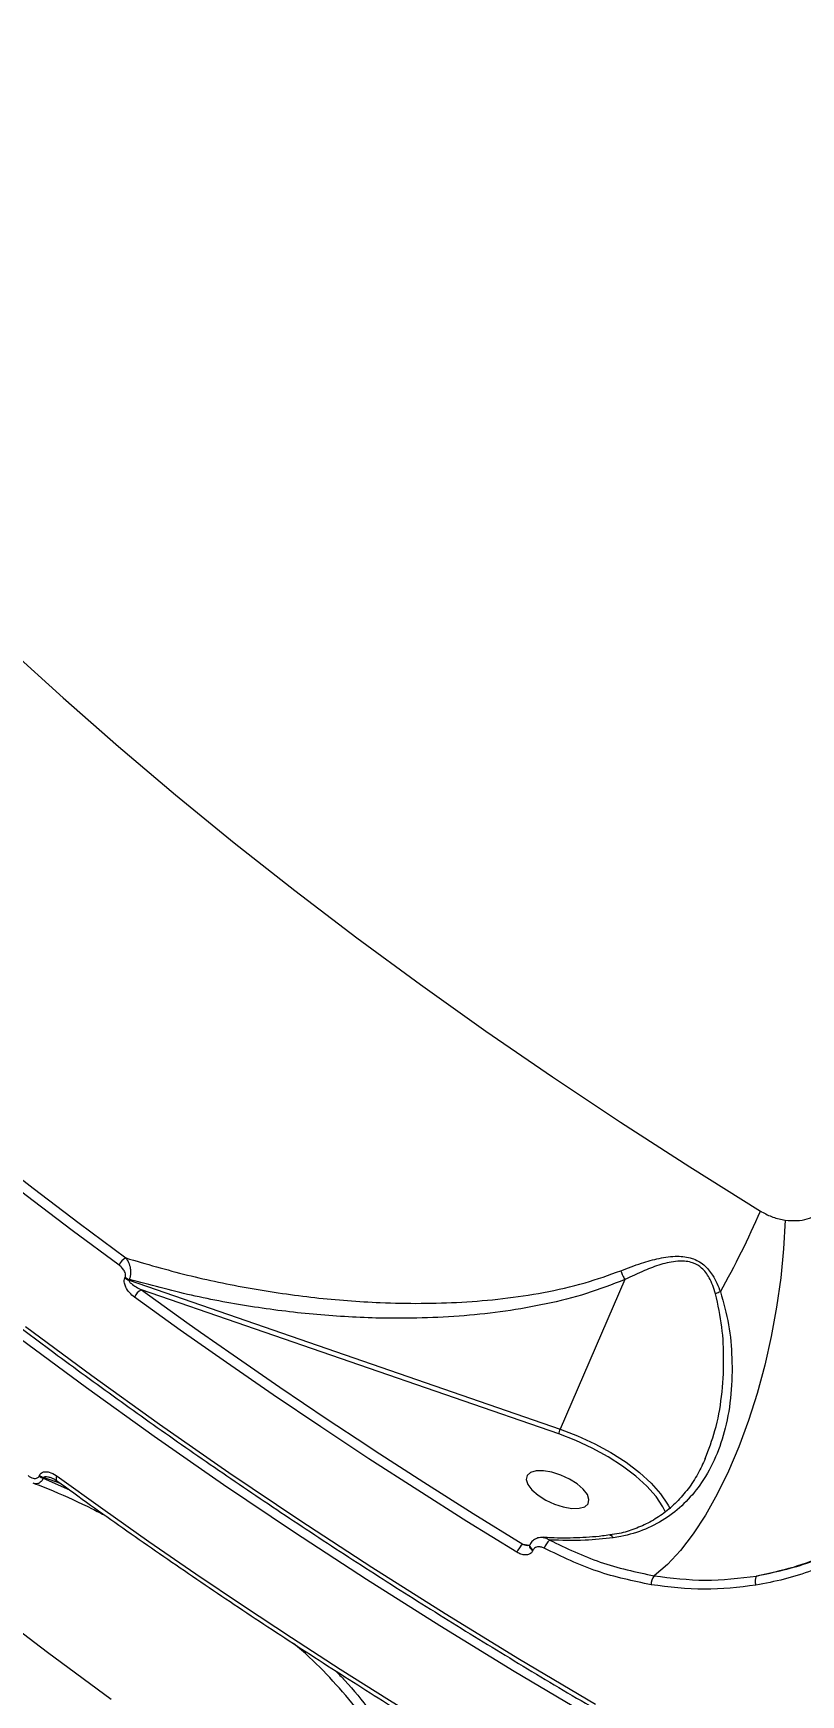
# Model space of a CAD drawing. Header units: millimetres. Extents: x -6521 to 6343, y -6174 to 4868.
# Drawn here: x -4206 to -4103.2, y -218.1 to 4.2 of the extents above; entities that cross this region are included whole.
import ezdxf

# ---------------------------------------------------------------- set-up
doc = ezdxf.new("R2010")
doc.units = ezdxf.units.MM
for name, color, linetype in [('DIKOM_ОБЪЕКТ', 7, 'Continuous'), ('DIKOM_РАЗМЕР_ЗОНА', 7, 'Continuous'), ('DIKOM_РАЗМЕР_ОБЪЕКТА', 7, 'Continuous')]:
    doc.layers.add(name, color=color, linetype=linetype)
doc.styles.add('style1', font='arial.ttf', dxfattribs={"width": 0.8})
doc.dimstyles.new('1-50', dxfattribs={"dimtxt": 300, "dimasz": 200, "dimexe": 100, "dimexo": 0, "dimgap": 100, "dimtad": 1, "dimtxsty": 'style1', "dimcen": 200, "dimclrd": 7, "dimclre": 7, "dimclrt": 7, "dimadec": 1, "dimazin": 2, "dimtfac": 1, "dimtmove": 0, "dimatfit": 2, "dimfxl": 0, "dimlwd": 25, "dimlwe": 18, "dimarcsym": 0})

# ---------------------------------------------------------------- blocks, each defined once
blk = doc.blocks.new('*D11')
at = {"layer": 'Defpoints', "color": 0, "transparency": 16777216}
for p in [(2818.82, 364.95), (-5102.52, -1661.02), (-5102.52, -4861.8)]:
    blk.add_point(p, dxfattribs=at)
at = {"layer": 'DIKOM_РАЗМЕР_ОБЪЕКТА', "color": 7, "lineweight": 18, "transparency": 16777216}
for p, q in [((2818.82, 364.95), (2818.82, -4961.8)), ((-5102.52, -1661.02), (-5102.52, -4961.8))]:
    blk.add_line(p, q, dxfattribs=at)
at = {"layer": 'DIKOM_РАЗМЕР_ОБЪЕКТА', "color": 7, "lineweight": 25, "transparency": 16777216}
blk.add_line((2618.82, -4861.8), (-4902.52, -4861.8), dxfattribs=at)
at = {"layer": 'DIKOM_РАЗМЕР_ОБЪЕКТА', "color": 7, "transparency": 16777216}
for points in [[(-4902.52, -4828.46), (-4902.52, -4895.13), (-5102.52, -4861.8)], [(2618.82, -4828.46), (2618.82, -4895.13), (2818.82, -4861.8)]]:
    blk.add_solid(points, dxfattribs=at)
at = {"layer": 'DIKOM_РАЗМЕР_ОБЪЕКТА', "color": 7, "transparency": 16777216, "insert": (-736, -4608.63), "char_height": 300, "attachment_point": 5, "style": 'style1'}
blk.add_mtext('7900', dxfattribs=at)
blk = doc.blocks.new('*D13')
at = {"layer": 'Defpoints', "color": 0, "transparency": 16777216}
for p in [(1683.24, 4867.99), (-4359.52, -3960.36), (6242.61, -3960.36)]:
    blk.add_point(p, dxfattribs=at)
at = {"layer": 'DIKOM_РАЗМЕР_ЗОНА', "color": 7, "lineweight": 18, "transparency": 16777216}
for p, q in [((1683.24, 4867.99), (6342.61, 4867.99)), ((-4359.52, -3960.36), (6342.61, -3960.36))]:
    blk.add_line(p, q, dxfattribs=at)
at = {"layer": 'DIKOM_РАЗМЕР_ЗОНА', "color": 7, "lineweight": 25, "transparency": 16777216}
blk.add_line((6242.61, 4667.99), (6242.61, -3760.36), dxfattribs=at)
at = {"layer": 'DIKOM_РАЗМЕР_ЗОНА', "color": 7, "transparency": 16777216}
for points in [[(6209.28, 4667.99), (6275.95, 4667.99), (6242.61, 4867.99)], [(6209.28, -3760.36), (6275.95, -3760.36), (6242.61, -3960.36)]]:
    blk.add_solid(points, dxfattribs=at)
at = {"layer": 'DIKOM_РАЗМЕР_ЗОНА', "color": 7, "transparency": 16777216, "insert": (5989.44, 630.24), "char_height": 300, "attachment_point": 5, "rotation": 90, "style": 'style1'}
blk.add_mtext('8850', dxfattribs=at)
blk = doc.blocks.new('*D14')
at = {"layer": 'Defpoints', "color": 0, "transparency": 16777216}
for p in [(4318.82, 257.45), (-6520.67, -1799.21), (4318.82, -6073.51)]:
    blk.add_point(p, dxfattribs=at)
at = {"layer": 'DIKOM_РАЗМЕР_ЗОНА', "color": 7, "lineweight": 18, "transparency": 16777216}
for p, q in [((4318.82, 257.45), (4318.82, -6173.51)), ((-6520.67, -1799.21), (-6520.67, -6173.51))]:
    blk.add_line(p, q, dxfattribs=at)
at = {"layer": 'DIKOM_РАЗМЕР_ЗОНА', "color": 7, "lineweight": 25, "transparency": 16777216}
blk.add_line((-6320.67, -6073.51), (4118.82, -6073.51), dxfattribs=at)
at = {"layer": 'DIKOM_РАЗМЕР_ЗОНА', "color": 7, "transparency": 16777216}
for points in [[(-6320.67, -6040.18), (-6320.67, -6106.84), (-6520.67, -6073.51)], [(4118.82, -6040.18), (4118.82, -6106.84), (4318.82, -6073.51)]]:
    blk.add_solid(points, dxfattribs=at)
at = {"layer": 'DIKOM_РАЗМЕР_ЗОНА', "color": 7, "transparency": 16777216, "insert": (-430.65, -5820.34), "char_height": 300, "attachment_point": 5, "style": 'style1'}
blk.add_mtext('10850', dxfattribs=at)

msp = doc.modelspace()

# ---------------------------------------------------------------- linework, layer by layer
at = {"layer": 'DIKOM_ОБЪЕКТ', "color": 7, "linetype": 'Continuous', "lineweight": 15}
for p, q in [((-4193.705, -162.36), (-4193.662, -162.26)), ((-4193.099, -162.549), (-4193.143, -162.65)), ((-4193.143, -162.65), (-4135.46, -182.589)), ((-4135.646, -183.234), (-4191.475, -163.935)), ((-4126.793, -162.577), (-4135.46, -182.589)), ((-4205.186, -188.87), (-4205.143, -188.77)), ((-4204.581, -189.06), (-4204.624, -189.16)), ((-4204.624, -189.16), (-4201.1, -190.717)), ((-4202.313, -189.844), (-4204.581, -189.06)), ((-4202.777, -189.509), (-4202.785, -189.504)), ((-4120.939, -192.863), (-4120.741, -193.267)), ((-4140.436, -197.988), (-4139.535, -198.122)), ((-4139.555, -198.169), (-4139.564, -198.194)), ((-4139.554, -198.159), (-4139.556, -198.17)), ((-4139.524, -198.097), (-4139.555, -198.169)), ((-4139.053, -198.755), (-4139.084, -198.827))]:
    msp.add_line(p, q, dxfattribs=at)
at = {"layer": 'DIKOM_ОБЪЕКТ', "color": 7, "linetype": 'Continuous', "lineweight": 15, "flags": 128}
for points in [[(-4209.124, -78.19), (-4201.972, -84.719), (-4194.574, -91.22), (-4186.935, -97.688), (-4179.063, -104.116), (-4170.966, -110.498), (-4162.651, -116.828), (-4154.126, -123.101), (-4145.398, -129.31), (-4136.477, -135.45), (-4127.369, -141.515), (-4118.084, -147.499), (-4108.63, -153.398)], [(-4240.525, -121.835), (-4235.058, -126.636), (-4229.472, -131.419), (-4223.768, -136.185), (-4217.95, -140.93), (-4212.019, -145.653), (-4205.978, -150.351), (-4199.829, -155.023), (-4193.576, -159.667)], [(-4194.469, -160.649), (-4200.736, -155.995), (-4206.898, -151.312), (-4212.953, -146.604), (-4218.897, -141.871), (-4224.728, -137.115), (-4230.445, -132.339), (-4236.043, -127.545), (-4241.522, -122.734)], [(-4105.333, -154.619), (-4105.545, -158.446), (-4105.929, -162.338), (-4106.482, -166.259), (-4107.198, -170.168), (-4108.071, -174.028), (-4109.091, -177.8), (-4110.248, -181.446), (-4111.532, -184.932), (-4112.929, -188.222), (-4114.426, -191.284), (-4116.007, -194.088), (-4117.658, -196.606), (-4119.362, -198.813), (-4121.102, -200.688), (-4122.861, -202.211)], [(-4191.475, -163.935), (-4185.39, -168.308), (-4183.566, -169.6)], [(-4141.243, -199.071), (-4147.917, -194.932), (-4154.516, -190.753), (-4161.037, -186.537), (-4167.48, -182.283), (-4173.84, -177.995), (-4180.115, -173.673), (-4186.304, -169.32), (-4192.404, -164.937)], [(-4207.005, -168.852), (-4198.127, -175.426), (-4189.046, -181.938), (-4179.77, -188.382), (-4170.307, -194.754), (-4160.663, -201.047), (-4150.849, -207.257), (-4140.871, -213.378), (-4130.738, -219.405)], [(-4131.453, -221.056), (-4141.585, -215.029), (-4151.563, -208.907), (-4161.378, -202.698), (-4171.021, -196.404), (-4180.485, -190.033), (-4189.761, -183.588), (-4198.842, -177.076), (-4207.719, -170.502)], [(-4183.566, -169.6), (-4179.215, -172.651), (-4172.955, -176.962), (-4166.61, -181.24), (-4161.328, -184.733)], [(-4121.33, -193.677), (-4121.687, -192.97), (-4122.604, -191.611), (-4123.83, -190.23), (-4125.335, -188.859), (-4127.085, -187.531), (-4129.038, -186.276), (-4131.15, -185.124), (-4133.369, -184.102), (-4135.646, -183.234)], [(-4135.46, -182.589), (-4133.113, -183.485), (-4130.823, -184.539), (-4128.646, -185.727), (-4126.632, -187.022), (-4124.828, -188.391), (-4123.275, -189.805), (-4122.012, -191.229), (-4121.066, -192.631), (-4120.939, -192.863)], [(-4161.328, -184.733), (-4160.183, -185.483), (-4153.677, -189.69), (-4147.093, -193.859), (-4140.436, -197.988)], [(-4202.785, -189.504), (-4202.812, -189.479), (-4202.854, -189.403), (-4202.871, -189.3), (-4202.862, -189.173), (-4202.828, -189.029), (-4202.769, -188.871)], [(-4202.769, -188.871), (-4196.67, -193.254), (-4190.481, -197.607), (-4184.205, -201.929), (-4177.845, -206.217), (-4171.403, -210.47), (-4164.881, -214.687), (-4158.282, -218.866), (-4151.609, -223.005)], [(-4136.557, -188.344), (-4137.69, -188.152), (-4138.67, -188.166), (-4139.416, -188.382), (-4139.868, -188.784), (-4139.99, -189.339), (-4139.772, -190.002), (-4139.231, -190.72), (-4138.412, -191.434), (-4137.38, -192.086), (-4136.22, -192.624), (-4135.025, -193.004), (-4133.891, -193.195), (-4132.912, -193.182), (-4132.166, -192.966), (-4131.714, -192.564), (-4131.592, -192.008), (-4131.81, -191.345), (-4132.35, -190.628), (-4133.17, -189.914), (-4134.202, -189.261), (-4135.362, -188.723), (-4136.557, -188.344)], [(-4139.564, -198.194), (-4139.569, -198.22), (-4139.55, -198.359), (-4139.456, -198.515), (-4139.297, -198.676), (-4139.084, -198.827)], [(-4139.525, -198.099), (-4139.538, -198.148), (-4139.518, -198.287), (-4139.425, -198.443), (-4139.265, -198.604), (-4139.053, -198.755)], [(-4195.551, -218.754), (-4204.076, -212.481), (-4212.391, -206.151)]]:
    msp.add_lwpolyline(points, dxfattribs=at)
at = {"layer": 'DIKOM_ОБЪЕКТ', "color": 7, "linetype": 'Continuous', "lineweight": 15}
for centre, radius, start, end in [((-4222.21, -103.848), 123.917, 330.84852, 336.43043), ((-4192.677, -161.381), 1.935, 117.66435, 157.77373), ((-4192.398, -160.499), 2.167, 234.343, 251.12656), ((-4192.44, -160.595), 2.172, 234.36101, 251.10856), ((-4190.648, -165.634), 1.889, 115.94861, 158.36422), ((-4110.03, -175.031), 11.522, 110.09253, 113.62459), ((-4133.39, -183.535), 2.276, 155.4481, 172.39248), ((-4203.923, -187.109), 2.168, 234.34138, 251.11829), ((-4203.879, -187.009), 2.167, 234.343, 251.12656), ((-4135.18, -199.311), 2.523, 131.87311, 161.92816), ((-4138.821, -200.035), 2.607, 128.27981, 158.31404), ((-4121.452, -203.361), 1.818, 140.7862, 181.8288), ((-4107.955, -202.97), 1.403, 149.04357, 200.91425)]:
    msp.add_arc(centre, radius, start, end, dxfattribs=at)
for points, knots in [([(-4349.341, 31.32), (-4349.352, 30.902), (-4349.414, 28.695), (-4349.234, 24.601), (-4348.787, 19.036), (-4348.021, 13.372), (-4346.966, 7.624), (-4345.616, 1.792), (-4343.972, -4.118), (-4342.036, -10.101), (-4339.81, -16.153), (-4337.294, -22.269), (-4334.492, -28.445), (-4331.406, -34.674), (-4328.037, -40.954), (-4324.389, -47.279), (-4320.464, -53.644), (-4316.265, -60.044), (-4311.796, -66.475), (-4307.06, -72.933), (-4302.061, -79.411), (-4296.803, -85.905), (-4291.289, -92.411), (-4285.523, -98.923), (-4279.511, -105.437), (-4273.257, -111.948), (-4266.765, -118.45), (-4260.04, -124.94), (-4253.088, -131.413), (-4245.913, -137.863), (-4238.522, -144.285), (-4230.918, -150.676), (-4223.11, -157.03), (-4215.101, -163.342), (-4206.898, -169.608), (-4198.509, -175.823), (-4189.937, -181.982), (-4181.191, -188.081), (-4172.276, -194.116), (-4163.2, -200.081), (-4153.969, -205.972), (-4144.59, -211.785), (-4135.07, -217.516), (-4125.417, -223.16), (-4115.637, -228.713), (-4105.737, -234.169), (-4096.842, -238.937), (-4091.224, -241.859), (-4088.976, -243.028)], [0, 0, 0, 0, 0.0051792, 0.0273901, 0.049613, 0.0718476, 0.0940928, 0.1163477, 0.1386106, 0.1608804, 0.1831555, 0.2054353, 0.2277182, 0.2500036, 0.2722903, 0.2945781, 0.3168663, 0.3391542, 0.3614419, 0.3837287, 0.4060148, 0.4282999, 0.450584, 0.4728671, 0.4951492, 0.5174301, 0.53971, 0.5619888, 0.5842668, 0.6065437, 0.6288196, 0.6510948, 0.6733692, 0.6956427, 0.7179154, 0.7401877, 0.7624591, 0.7847299, 0.8070002, 0.8292702, 0.8515394, 0.8738084, 0.896077, 0.9183454, 0.9406132, 0.9628807, 0.9851482, 1, 1, 1, 1]), ([(-4105.333, -154.619), (-4104.805, -154.661), (-4103.326, -154.778), (-4101.002, -154.09), (-4098.68, -152.415), (-4097.731, -150.691), (-4097.251, -149.821)], [0, 0, 0, 0, 0.1529559, 0.4283676, 0.7114317, 1, 1, 1, 1]), ([(-4108.63, -153.398), (-4108.582, -153.427), (-4108.049, -153.749), (-4106.963, -154.281), (-4105.883, -154.505), (-4105.333, -154.619)], [0, 0, 0, 0, 0.0467928, 0.5142731, 1, 1, 1, 1]), ([(-4193.576, -159.667), (-4190.842, -160.468), (-4185.375, -162.071), (-4176.908, -163.819), (-4168.285, -165.078), (-4158.817, -165.807), (-4150.398, -165.781), (-4143.113, -165.173), (-4137.591, -164.341), (-4132.277, -163.161), (-4128.918, -161.954), (-4127.335, -161.384)], [0, 0, 0, 0, 0.1269761, 0.253956, 0.3836719, 0.5133741, 0.6746737, 0.7565602, 0.8384276, 0.923821, 1, 1, 1, 1]), ([(-4193.576, -159.667), (-4193.439, -159.864), (-4193.169, -160.253), (-4192.961, -160.992), (-4192.917, -161.632), (-4192.965, -162.141), (-4193.054, -162.411), (-4193.099, -162.549)], [0, 0, 0, 0, 0.2736427, 0.5372665, 0.7207854, 0.8565643, 1, 1, 1, 1]), ([(-4127.335, -161.384), (-4126.414, -161.029), (-4124.72, -160.374), (-4122.2, -159.676), (-4119.923, -159.352), (-4117.836, -159.591), (-4116.169, -160.517), (-4114.845, -162.105), (-4114.301, -163.442), (-4113.988, -164.21)], [0, 0, 0, 0, 0.1839923, 0.3384093, 0.4956159, 0.6241621, 0.7374472, 0.8492022, 1, 1, 1, 1]), ([(-4114.648, -164.475), (-4114.889, -163.733), (-4115.304, -162.462), (-4116.373, -161.035), (-4117.301, -160.464), (-4118.378, -160.1), (-4119.889, -160.036), (-4121.993, -160.509), (-4124.339, -161.401), (-4125.926, -162.161), (-4126.793, -162.577)], [0, 0, 0, 0, 0.1504052, 0.2579126, 0.3420715, 0.3655539, 0.4904993, 0.6488095, 0.8079293, 1, 1, 1, 1]), ([(-4193.662, -162.26), (-4193.64, -162.189), (-4193.598, -162.048), (-4193.627, -161.772), (-4193.76, -161.413), (-4194.046, -160.999), (-4194.323, -160.769), (-4194.469, -160.649)], [0, 0, 0, 0, 0.1190109, 0.2374255, 0.4122938, 0.6910402, 1, 1, 1, 1]), ([(-4127.335, -161.384), (-4127.321, -161.422), (-4127.245, -161.624), (-4127.07, -162.042), (-4126.892, -162.382), (-4126.793, -162.57)], [0, 0, 0, 0, 0.0926518, 0.4977818, 1, 1, 1, 1]), ([(-4192.404, -164.937), (-4192.638, -164.744), (-4193.086, -164.373), (-4193.545, -163.702), (-4193.756, -163.124), (-4193.803, -162.688), (-4193.738, -162.47), (-4193.705, -162.36)], [0, 0, 0, 0, 0.3088789, 0.5923517, 0.7697722, 0.8845255, 1, 1, 1, 1]), ([(-4193.143, -162.65), (-4193.147, -162.665), (-4193.156, -162.698), (-4193.138, -162.77), (-4193.048, -162.925), (-4192.533, -163.399), (-4191.949, -163.695), (-4191.475, -163.935)], [0, 0, 0, 0, 0.0232807, 0.0519967, 0.1042523, 0.2733766, 1, 1, 1, 1]), ([(-4126.793, -162.57), (-4128.492, -163.228), (-4131.911, -164.553), (-4137.298, -165.884), (-4142.765, -166.851), (-4148.308, -167.455), (-4153.916, -167.755), (-4160.497, -167.77), (-4168, -167.353), (-4176.429, -166.318), (-4184.834, -164.781), (-4190.344, -163.293), (-4193.099, -162.549)], [0, 0, 0, 0, 0.0822813, 0.1655627, 0.2475161, 0.329489, 0.4129242, 0.4963678, 0.6209037, 0.7454518, 0.8727274, 1, 1, 1, 1]), ([(-4113.988, -164.21), (-4113.581, -165.669), (-4112.766, -168.59), (-4112.393, -173.226), (-4112.48, -177.899), (-4113.217, -182.353), (-4114.543, -186.341), (-4116.314, -189.634), (-4118.513, -192.329), (-4121.029, -194.456), (-4123.985, -196.048), (-4126.515, -196.836), (-4128.017, -197.068), (-4128.354, -197.12)], [0, 0, 0, 0, 0.1039366, 0.2080541, 0.3213671, 0.4346131, 0.5351326, 0.6355681, 0.7202645, 0.804896, 0.8901542, 0.9753336, 1, 1, 1, 1]), ([(-4126.793, -162.577), (-4126.793, -162.576), (-4126.792, -162.574), (-4126.792, -162.572), (-4126.793, -162.57), (-4126.793, -162.57)], [0, 0, 0, 0, 0.4192811, 0.7748099, 1, 1, 1, 1]), ([(-4116.023, -186.516), (-4115.556, -185.289), (-4114.55, -182.647), (-4113.754, -178.184), (-4113.491, -173.516), (-4113.693, -168.879), (-4114.327, -165.952), (-4114.648, -164.475)], [0, 0, 0, 0, 0.1832099, 0.3947358, 0.6111763, 0.8037837, 1, 1, 1, 1]), ([(-4116.029, -186.516), (-4116.342, -187.205), (-4116.997, -188.647), (-4118.288, -190.594), (-4119.818, -192.367), (-4121.532, -193.86), (-4123.405, -195.06), (-4125.417, -195.954), (-4127.22, -196.524), (-4128.391, -196.676), (-4128.811, -196.73)], [0, 0, 0, 0, 0.1311691, 0.2744076, 0.4137859, 0.5500749, 0.6808023, 0.8075874, 0.9309297, 1, 1, 1, 1]), ([(-4206.664, -188.808), (-4206.441, -188.945), (-4206.12, -189.143), (-4205.686, -189.196), (-4205.441, -189.143), (-4205.272, -189.027), (-4205.213, -188.919), (-4205.186, -188.87)], [0, 0, 0, 0, 0.4371257, 0.6288798, 0.7908828, 0.9060508, 1, 1, 1, 1]), ([(-4205.143, -188.77), (-4205.1, -188.694), (-4205.006, -188.525), (-4204.736, -188.343), (-4204.334, -188.258), (-4203.685, -188.346), (-4203.147, -188.604), (-4202.811, -188.842), (-4202.769, -188.871)], [0, 0, 0, 0, 0.0928018, 0.2061613, 0.3692587, 0.5724146, 0.9471607, 1, 1, 1, 1]), ([(-4203.385, -189.191), (-4203.447, -189.165), (-4203.656, -189.078), (-4203.982, -189.002), (-4204.299, -188.957), (-4204.48, -188.976), (-4204.552, -189.018), (-4204.573, -189.043), (-4204.579, -189.057), (-4204.581, -189.06)], [0, 0, 0, 0, 0.1572059, 0.5286862, 0.7833952, 0.9177882, 0.9589735, 0.9935459, 1, 1, 1, 1]), ([(-4204.624, -189.16), (-4204.676, -189.257), (-4204.789, -189.468), (-4205.039, -189.73), (-4205.367, -189.897), (-4205.696, -189.944), (-4205.884, -189.843), (-4205.953, -189.807)], [0, 0, 0, 0, 0.1585643, 0.345835, 0.5884218, 0.8501012, 1, 1, 1, 1]), ([(-4205.949, -189.798), (-4205.061, -190.147), (-4202.393, -191.196), (-4199.152, -192.671), (-4196.853, -193.868), (-4196.233, -194.191)], [0, 0, 0, 0, 0.2670248, 0.8023563, 1, 1, 1, 1]), ([(-4203.386, -189.186), (-4203.332, -189.203), (-4203.139, -189.262), (-4202.936, -189.416), (-4202.79, -189.526)], [0, 0, 0, 0, 0.2836165, 1, 1, 1, 1]), ([(-4202.785, -189.503), (-4201.288, -190.586), (-4196.946, -193.725), (-4189.622, -198.876), (-4180.764, -204.932), (-4171.74, -210.921), (-4162.719, -216.733), (-4156.001, -220.943), (-4152.354, -223.186), (-4151.682, -223.599)], [0, 0, 0, 0, 0.0925245, 0.2683382, 0.4441514, 0.619961, 0.795768, 0.9623181, 1, 1, 1, 1]), ([(-4092.005, -194.938), (-4093.215, -195.774), (-4095.648, -197.454), (-4099.771, -199.503), (-4104.26, -201.203), (-4107.519, -201.899), (-4109.158, -202.248)], [0, 0, 0, 0, 0.2373879, 0.4771611, 0.737012, 1, 1, 1, 1]), ([(-4109.158, -202.248), (-4106.74, -201.724), (-4103.076, -200.93), (-4098.506, -198.973), (-4095.203, -197.231), (-4093.176, -195.819), (-4092.176, -195.123)], [0, 0, 0, 0, 0.3951674, 0.5986717, 0.8021807, 1, 1, 1, 1]), ([(-4137.724, -197.08), (-4137.962, -197.086), (-4138.414, -197.096), (-4138.999, -197.399), (-4139.38, -197.754), (-4139.47, -198.03), (-4139.496, -198.11)], [0, 0, 0, 0, 0.3242725, 0.6131036, 0.8863293, 1, 1, 1, 1]), ([(-4137.72, -197.095), (-4137.574, -197.11), (-4137.279, -197.14), (-4137.004, -197.334), (-4136.865, -197.432)], [0, 0, 0, 0, 0.4946517, 1, 1, 1, 1]), ([(-4128.794, -196.737), (-4129.13, -196.788), (-4130.631, -197.018), (-4133.261, -197.156), (-4135.899, -197.204), (-4137.347, -197.081), (-4137.695, -197.052)], [0, 0, 0, 0, 0.1108729, 0.4945163, 0.878784, 1, 1, 1, 1]), ([(-4128.354, -197.12), (-4129.611, -197.255), (-4132.49, -197.566), (-4135.288, -197.48), (-4136.865, -197.432)], [0, 0, 0, 0, 0.4365717, 1, 1, 1, 1]), ([(-4136.865, -197.432), (-4134.627, -198.509), (-4130.094, -200.689), (-4125.292, -201.7), (-4122.861, -202.211)], [0, 0, 0, 0, 0.4937685, 1, 1, 1, 1]), ([(-4128.801, -196.786), (-4128.784, -196.777), (-4128.699, -196.73), (-4128.548, -196.85), (-4128.417, -197.016), (-4128.363, -197.106), (-4128.354, -197.12)], [0, 0, 0, 0, 0.1294398, 0.6367051, 0.9435262, 1, 1, 1, 1]), ([(-4091.911, -196.212), (-4092.932, -196.921), (-4094.974, -198.339), (-4098.281, -200.093), (-4101.769, -201.565), (-4105.432, -202.735), (-4107.988, -203.226), (-4109.266, -203.471)], [0, 0, 0, 0, 0.197684, 0.3953857, 0.5930917, 0.7965464, 1, 1, 1, 1]), ([(-4139.084, -198.827), (-4139.146, -198.935), (-4139.271, -199.149), (-4139.619, -199.36), (-4140.108, -199.454), (-4140.69, -199.363), (-4141.069, -199.163), (-4141.243, -199.071)], [0, 0, 0, 0, 0.1522703, 0.3040734, 0.5080232, 0.7732236, 1, 1, 1, 1]), ([(-4140.436, -197.988), (-4140.301, -198.032), (-4140.085, -198.104), (-4139.857, -198.133), (-4139.772, -198.143)], [0, 0, 0, 0, 0.6242527, 1, 1, 1, 1]), ([(-4139.542, -198.148), (-4139.538, -198.146), (-4139.528, -198.138), (-4139.613, -198.163), (-4139.707, -198.171), (-4139.771, -198.152), (-4139.773, -198.152)], [0, 0, 0, 0, 0.1949862, 0.5758022, 0.9848927, 1, 1, 1, 1]), ([(-4137.579, -198.528), (-4137.726, -198.464), (-4138.017, -198.338), (-4138.436, -198.32), (-4138.759, -198.42), (-4138.957, -198.576), (-4139.026, -198.705), (-4139.053, -198.755)], [0, 0, 0, 0, 0.2717889, 0.5388335, 0.7375726, 0.8966135, 1, 1, 1, 1]), ([(-4123.269, -203.419), (-4125.692, -202.91), (-4130.6, -201.879), (-4135.233, -199.654), (-4137.579, -198.528)], [0, 0, 0, 0, 0.4937668, 1, 1, 1, 1]), ([(-4122.861, -202.211), (-4120.58, -202.497), (-4115.966, -203.076), (-4111.445, -202.526), (-4109.158, -202.248)], [0, 0, 0, 0, 0.4941552, 1, 1, 1, 1]), ([(-4109.266, -203.471), (-4111.549, -203.748), (-4116.168, -204.308), (-4120.884, -203.718), (-4123.269, -203.419)], [0, 0, 0, 0, 0.4941742, 1, 1, 1, 1]), ([(-4156.713, -229.218), (-4157.488, -227.748), (-4159.047, -224.789), (-4162.039, -220.66), (-4165.384, -216.761), (-4168.366, -213.59), (-4170.41, -211.883), (-4171.116, -211.294)], [0, 0, 0, 0, 0.2198497, 0.4423218, 0.6629205, 0.8835739, 1, 1, 1, 1]), ([(-4165.573, -214.865), (-4165.135, -215.313), (-4163.458, -217.025), (-4160.883, -220.219), (-4157.869, -224.454), (-4156.339, -227.491), (-4155.57, -229.017)], [0, 0, 0, 0, 0.106096, 0.4053882, 0.7011514, 1, 1, 1, 1])]:
    msp.add_open_spline(points, degree=3, knots=knots, dxfattribs=at)

# ---------------------------------------------------------------- dimensions: what is measured, and where the dimension line sits
at = {"layer": 'DIKOM_РАЗМЕР_ЗОНА'}
dim = msp.add_linear_dim(base=(6242.612, -3960.361), p1=(1683.243, 4867.991), p2=(-4359.523, -3960.361), angle=90, text='8850', dimstyle='1-50', dxfattribs=at)
dim.commit()
dim.dimension.update_dxf_attribs({"geometry": '*D13', "text_midpoint": (6242.612, 630.237), "dimtype": 160})
dim = msp.add_linear_dim(base=(4318.818, -6073.511), p1=(-6520.672, -1799.212), p2=(4318.818, 257.446), text='10850', dimstyle='1-50', dxfattribs=at)
dim.commit()
dim.dimension.update_dxf_attribs({"geometry": '*D14', "text_midpoint": (-430.645, -6073.511), "dimtype": 160})
at = {"layer": 'DIKOM_РАЗМЕР_ОБЪЕКТА'}
dim = msp.add_linear_dim(base=(-5102.518, -4861.797), p1=(2818.818, 364.955), p2=(-5102.518, -1661.024), text='7900', dimstyle='1-50', dxfattribs=at)
dim.commit()
dim.dimension.update_dxf_attribs({"geometry": '*D11', "text_midpoint": (-736.001, -4861.797), "dimtype": 160})

doc.saveas('drawing.dxf')
